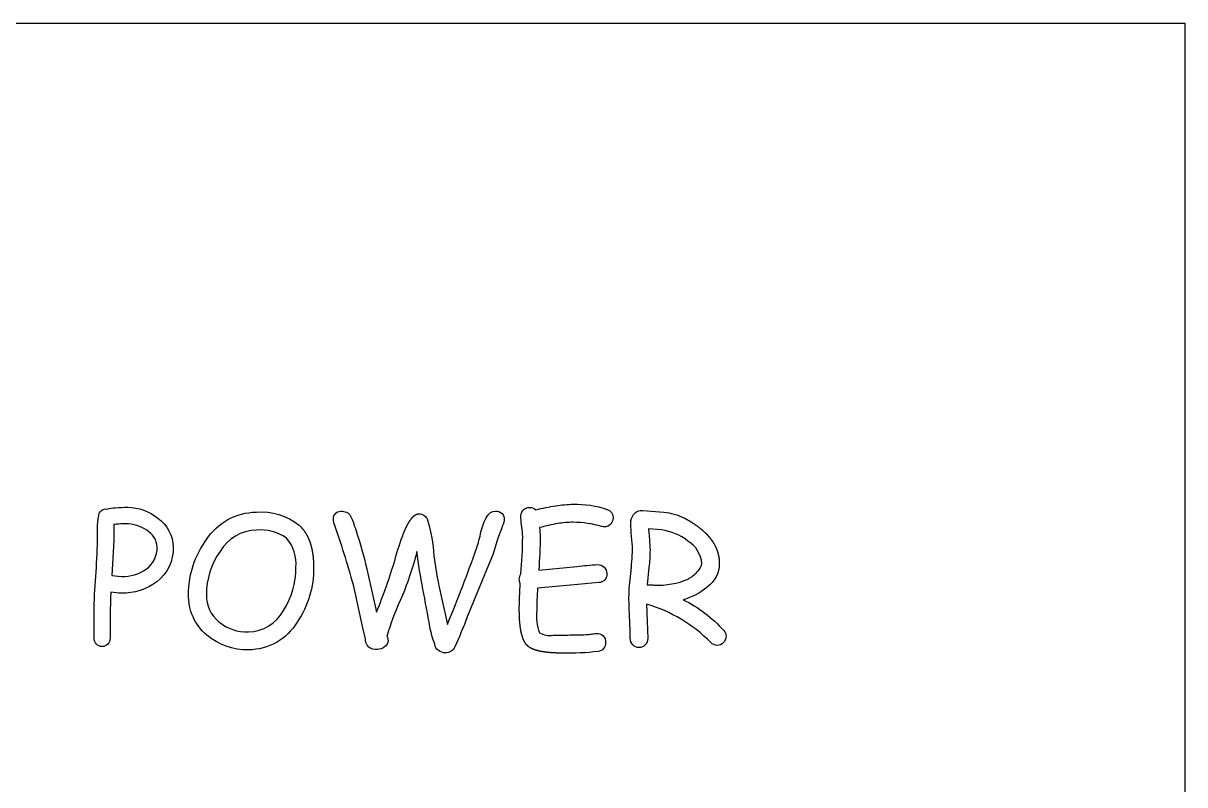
# Model space of a CAD drawing. Header units: millimetres. Extents: x -36.8 to 36.9, y -17.3 to 17.4.
# Drawn here: x 10.39 to 36.85, y 0 to 17.35 of the extents above; entities that cross this region are included whole.
import ezdxf

# ---------------------------------------------------------------- set-up
doc = ezdxf.new("R2010")
doc.units = ezdxf.units.MM
doc.layers.get('0').update_dxf_attribs({"lineweight": 25, "true_color": 0xffffff})
doc.layers.add('1', color=3, linetype='Continuous', lineweight=25, true_color=0x00ff00)

msp = doc.modelspace()

# ---------------------------------------------------------------- linework, layer by layer
for p, q in [((-36.85, 17.35), (36.85, 17.35)), ((36.85, 17.35), (36.85, -17.35))]:
    msp.add_line(p, q)
at = {"layer": '1', "flags": 128}
for points in [[(23.629, 5.874, -0.071577), (23.567, 5.884, 0.069671), (22.918, 5.98, 0.038252), (22.563, 5.95, 0.029115), (22.147, 5.858, -0.032412), (22.165, 5.652, -0.016318), (22.131, 4.892), (23.002, 4.975, -0.017263), (23.474, 5.015, -0.197247), (23.621, 4.959, -0.216064), (23.68, 4.81, -0.443364), (23.498, 4.607), (23.024, 4.566), (22.105, 4.482, 0.004443), (22.092, 4.214, 0.009901), (22.087, 3.978, 0.116173), (22.151, 3.461, 0.163409), (22.463, 3.405, 0.006611), (22.834, 3.413, -0.006644), (23.207, 3.42, 0.037921), (23.324, 3.433, -0.037431), (23.44, 3.446, -0.49995), (23.651, 3.238, -0.40934), (23.482, 3.037, -0.038089), (22.672, 3), (22.667, 3), (22.662, 3), (22.658, 3), (22.653, 3), (22.648, 3), (22.643, 3), (22.639, 3), (22.634, 3), (22.629, 3), (22.624, 3), (22.62, 3), (22.615, 3), (22.61, 3), (22.606, 3), (22.601, 3.001), (22.597, 3.001), (22.592, 3.001), (22.587, 3.001), (22.583, 3.001), (22.578, 3.001), (22.574, 3.001), (22.569, 3.001), (22.565, 3.001), (22.56, 3.001), (22.556, 3.002), (22.551, 3.002), (22.547, 3.002), (22.542, 3.002), (22.538, 3.002), (22.533, 3.002), (22.529, 3.002), (22.525, 3.003), (22.52, 3.003), (22.516, 3.003), (22.512, 3.003), (22.507, 3.003), (22.503, 3.003), (22.499, 3.004), (22.494, 3.004), (22.49, 3.004), (22.486, 3.004), (22.482, 3.004), (22.477, 3.005), (22.473, 3.005), (22.469, 3.005), (22.465, 3.005), (22.46, 3.005), (22.456, 3.006), (22.452, 3.006), (22.448, 3.006), (22.444, 3.006), (22.44, 3.007), (22.436, 3.007), (22.431, 3.007), (22.427, 3.008), (22.423, 3.008), (22.419, 3.008), (22.415, 3.008), (22.411, 3.009), (22.407, 3.009), (22.403, 3.009), (22.399, 3.01), (22.395, 3.01), (22.391, 3.01), (22.387, 3.01), (22.383, 3.011), (22.379, 3.011), (22.376, 3.011), (22.372, 3.012), (22.368, 3.012), (22.364, 3.013), (22.36, 3.013), (22.356, 3.013), (22.352, 3.014), (22.349, 3.014), (22.345, 3.014), (22.341, 3.015), (22.337, 3.015), (22.333, 3.015), (22.33, 3.016), (22.326, 3.016), (22.322, 3.017), (22.319, 3.017), (22.315, 3.018), (22.311, 3.018), (22.308, 3.018), (22.304, 3.019), (22.3, 3.019), (22.297, 3.02), (22.293, 3.02), (22.289, 3.021), (22.286, 3.021), (22.282, 3.021), (22.279, 3.022), (22.275, 3.022), (22.272, 3.023), (22.268, 3.023), (22.265, 3.024), (22.261, 3.024), (22.258, 3.025), (22.254, 3.025), (22.251, 3.026), (22.247, 3.026), (22.244, 3.027), (22.24, 3.027), (22.237, 3.028), (22.234, 3.028), (22.23, 3.029), (22.227, 3.03), (22.224, 3.03), (22.22, 3.031), (22.217, 3.031), (22.214, 3.032), (22.21, 3.032), (22.207, 3.033), (22.204, 3.033), (22.201, 3.034), (22.197, 3.035), (22.194, 3.035), (22.191, 3.036), (22.188, 3.036), (22.185, 3.037), (22.181, 3.038), (22.178, 3.038), (22.175, 3.039), (22.172, 3.039), (22.169, 3.04), (22.166, 3.041), (22.163, 3.041), (22.16, 3.042), (22.157, 3.043), (22.154, 3.043), (22.15, 3.044), (22.147, 3.045), (22.144, 3.045), (22.141, 3.046), (22.138, 3.047), (22.136, 3.047), (22.133, 3.048), (22.13, 3.049), (22.127, 3.049), (22.124, 3.05), (22.121, 3.051), (22.118, 3.051), (22.115, 3.052), (22.112, 3.053), (22.109, 3.054), (22.107, 3.054), (22.104, 3.055), (22.101, 3.056), (22.098, 3.057), (22.095, 3.057), (22.093, 3.058), (22.09, 3.059), (22.087, 3.06), (22.084, 3.06), (22.082, 3.061), (22.079, 3.062), (22.076, 3.063), (22.074, 3.064), (22.071, 3.064), (22.068, 3.065), (22.066, 3.066), (22.063, 3.067), (22.061, 3.068), (22.058, 3.068), (22.055, 3.069), (22.053, 3.07), (22.05, 3.071), (22.048, 3.072), (22.045, 3.073), (22.043, 3.073), (22.04, 3.074), (22.038, 3.075), (22.035, 3.076), (22.033, 3.077), (22.03, 3.078), (22.028, 3.079), (22.026, 3.08), (22.023, 3.08), (22.021, 3.081), (22.018, 3.082), (22.016, 3.083), (22.014, 3.084), (22.011, 3.085), (22.009, 3.086), (22.007, 3.087), (22.004, 3.088), (22.002, 3.089), (22, 3.09), (21.998, 3.091), (21.995, 3.092), (21.993, 3.092), (21.991, 3.093), (21.989, 3.094), (21.987, 3.095), (21.984, 3.096), (21.982, 3.097), (21.98, 3.098), (21.978, 3.099), (21.976, 3.1), (21.974, 3.101), (21.972, 3.102), (21.97, 3.103), (21.968, 3.104), (21.966, 3.105), (21.964, 3.106), (21.961, 3.107), (21.959, 3.108), (21.957, 3.11), (21.956, 3.111), (21.954, 3.112), (21.952, 3.113), (21.95, 3.114), (21.948, 3.115), (21.946, 3.116), (21.944, 3.117), (21.942, 3.118), (21.94, 3.119), (21.938, 3.12), (21.936, 3.121), (21.935, 3.122), (21.933, 3.123), (21.931, 3.125), (21.929, 3.126), (21.927, 3.127), (21.926, 3.128), (21.924, 3.129), (21.922, 3.13), (21.92, 3.131), (21.919, 3.132), (21.917, 3.134), (21.915, 3.135), (21.914, 3.136), (21.912, 3.137), (21.91, 3.138), (21.909, 3.139), (21.907, 3.141), (21.905, 3.142), (21.904, 3.143), (21.902, 3.144), (21.901, 3.145), (21.899, 3.147), (21.898, 3.148), (21.896, 3.149), (21.895, 3.15), (21.893, 3.151), (21.892, 3.153), (21.89, 3.154), (21.889, 3.155), (21.887, 3.156), (21.886, 3.158), (21.884, 3.159), (21.883, 3.16), (21.882, 3.161), (21.88, 3.163), (21.879, 3.164), (21.877, 3.166), (21.876, 3.167), (21.874, 3.168), (21.873, 3.17), (21.871, 3.171), (21.87, 3.173), (21.869, 3.174), (21.867, 3.176), (21.866, 3.177), (21.864, 3.179), (21.863, 3.18), (21.861, 3.182), (21.86, 3.183), (21.859, 3.185), (21.857, 3.187), (21.856, 3.188), (21.854, 3.19), (21.853, 3.192), (21.852, 3.193), (21.85, 3.195), (21.849, 3.197), (21.848, 3.198), (21.846, 3.2), (21.845, 3.202), (21.843, 3.203), (21.842, 3.205), (21.841, 3.207), (21.839, 3.209), (21.838, 3.211), (21.837, 3.212), (21.836, 3.214), (21.834, 3.216), (21.833, 3.218), (21.832, 3.22), (21.83, 3.222), (21.829, 3.224), (21.828, 3.225), (21.827, 3.227), (21.825, 3.229), (21.824, 3.231), (21.823, 3.233), (21.822, 3.235), (21.82, 3.237), (21.819, 3.239), (21.818, 3.241), (21.817, 3.243), (21.815, 3.245), (21.814, 3.247), (21.813, 3.25), (21.812, 3.252), (21.811, 3.254), (21.809, 3.256), (21.808, 3.258), (21.807, 3.26), (21.806, 3.262), (21.805, 3.264), (21.804, 3.267), (21.802, 3.269), (21.801, 3.271), (21.8, 3.273), (21.799, 3.276), (21.798, 3.278), (21.797, 3.28), (21.796, 3.282), (21.795, 3.285), (21.793, 3.287), (21.792, 3.289), (21.791, 3.292), (21.79, 3.294), (21.789, 3.296), (21.788, 3.299), (21.787, 3.301), (21.786, 3.304), (21.785, 3.306), (21.784, 3.309), (21.783, 3.311), (21.782, 3.313), (21.781, 3.316), (21.78, 3.318), (21.779, 3.321), (21.778, 3.324), (21.777, 3.326), (21.776, 3.329), (21.775, 3.331), (21.774, 3.334), (21.773, 3.336), (21.772, 3.339), (21.771, 3.342), (21.77, 3.344), (21.769, 3.347), (21.768, 3.35), (21.767, 3.352), (21.766, 3.355), (21.765, 3.358), (21.764, 3.36), (21.763, 3.363), (21.762, 3.366), (21.761, 3.369), (21.76, 3.371), (21.759, 3.374), (21.758, 3.377), (21.758, 3.38), (21.757, 3.383), (21.756, 3.386), (21.755, 3.388), (21.754, 3.391), (21.753, 3.394), (21.752, 3.397), (21.751, 3.4), (21.751, 3.403), (21.75, 3.406), (21.749, 3.409), (21.748, 3.412), (21.747, 3.415), (21.746, 3.418), (21.746, 3.421), (21.745, 3.424), (21.744, 3.427), (21.743, 3.43), (21.742, 3.433), (21.742, 3.436), (21.741, 3.439), (21.74, 3.443), (21.739, 3.446), (21.739, 3.449), (21.738, 3.452), (21.737, 3.455), (21.736, 3.458), (21.736, 3.462), (21.735, 3.465), (21.734, 3.468), (21.733, 3.471), (21.733, 3.475), (21.732, 3.478), (21.731, 3.481), (21.731, 3.484), (21.73, 3.488), (21.729, 3.491), (21.729, 3.494), (21.728, 3.498), (21.727, 3.501), (21.727, 3.505), (21.726, 3.508), (21.725, 3.511), (21.725, 3.515), (21.724, 3.518), (21.723, 3.522), (21.723, 3.525), (21.722, 3.529), (21.721, 3.532), (21.721, 3.536), (21.72, 3.539), (21.72, 3.543), (21.719, 3.546), (21.718, 3.55), (21.718, 3.553), (21.717, 3.557), (21.717, 3.561), (21.716, 3.564), (21.716, 3.568), (21.715, 3.572), (21.715, 3.575), (21.714, 3.579), (21.713, 3.583), (21.713, 3.586), (21.712, 3.59), (21.712, 3.594), (21.711, 3.598), (21.711, 3.601), (21.71, 3.605), (21.71, 3.609), (21.709, 3.613), (21.709, 3.617), (21.708, 3.62), (21.708, 3.624), (21.707, 3.628), (21.707, 3.632), (21.707, 3.636), (21.706, 3.64), (21.706, 3.644), (21.705, 3.648), (21.705, 3.652), (21.704, 3.656), (21.704, 3.66), (21.704, 3.664), (21.703, 3.668), (21.703, 3.672), (21.702, 3.676), (21.702, 3.68), (21.702, 3.684), (21.701, 3.688), (21.701, 3.692), (21.701, 3.696), (21.7, 3.7), (21.7, 3.704), (21.699, 3.709), (21.699, 3.713), (21.699, 3.717), (21.698, 3.721), (21.698, 3.725), (21.698, 3.729), (21.697, 3.734), (21.697, 3.738), (21.697, 3.742), (21.697, 3.746), (21.696, 3.751), (21.696, 3.755), (21.696, 3.759), (21.695, 3.764), (21.695, 3.768), (21.695, 3.772), (21.695, 3.777), (21.694, 3.781), (21.694, 3.786), (21.694, 3.79), (21.694, 3.794), (21.694, 3.799), (21.693, 3.803), (21.693, 3.808), (21.693, 3.812), (21.693, 3.817), (21.692, 3.821), (21.692, 3.826), (21.692, 3.83), (21.692, 3.835), (21.692, 3.84), (21.692, 3.844), (21.691, 3.849), (21.691, 3.853), (21.691, 3.858), (21.691, 3.863), (21.691, 3.867), (21.691, 3.872), (21.691, 3.877), (21.69, 3.881), (21.69, 3.886), (21.69, 3.891), (21.69, 3.896), (21.69, 3.9), (21.69, 3.905), (21.69, 3.91), (21.69, 3.915), (21.69, 3.919), (21.69, 3.924), (21.69, 3.929), (21.69, 3.934), (21.689, 3.939), (21.689, 3.944), (21.689, 3.949), (21.689, 3.954), (21.689, 3.958), (21.689, 3.963), (21.689, 3.968), (21.689, 3.973), (21.689, 3.978, -0.00983), (21.695, 4.257, -0.004426), (21.711, 4.583, -0.113603), (21.689, 4.681, -0.158572), (21.727, 4.802, 0.015578), (21.767, 5.652, 0.031989), (21.747, 5.867, -0.031989), (21.727, 6.083, -0.495467), (21.926, 6.32, -0.201151), (22.069, 6.262, -0.02792), (22.52, 6.358, -0.037185), (22.918, 6.39, -0.092676), (23.69, 6.274, -0.337888), (23.824, 6.083, -0.184044), (23.772, 5.942, -0.232019)], [(12.625, 4.365, -0.026146), (12.382, 4.39, 0.011234), (12.366, 3.338, -0.198486), (12.315, 3.204, -0.215675), (12.185, 3.149, -0.215584), (12.054, 3.204, -0.198486), (12.002, 3.338), (12.002, 3.923, -0.015567), (12.038, 4.746, 0.011928), (12.082, 5.57), (12.082, 5.844, -0.059027), (12.106, 6.131, -0.450458), (12.301, 6.282, -0.052565), (12.482, 6.312, -0.020309), (12.77, 6.322, -0.171648), (13.453, 6.073, -0.242033), (13.803, 5.413, -0.243585), (13.429, 4.627, -0.172291)], [(15.519, 3.075, -0.18574), (14.568, 3.412, -0.228599), (14.154, 4.334, -0.161973), (14.562, 5.586, -0.25323), (15.698, 6.211, -0.188968), (16.671, 5.916), (16.674, 5.914), (16.676, 5.911), (16.679, 5.909), (16.681, 5.907), (16.684, 5.904), (16.686, 5.902), (16.689, 5.899), (16.691, 5.897), (16.694, 5.894), (16.696, 5.892), (16.699, 5.889), (16.701, 5.887), (16.704, 5.884), (16.706, 5.882), (16.709, 5.879), (16.711, 5.877), (16.714, 5.874), (16.716, 5.871), (16.718, 5.869), (16.721, 5.866), (16.723, 5.864), (16.726, 5.861), (16.728, 5.858), (16.73, 5.856), (16.733, 5.853), (16.735, 5.85), (16.737, 5.848), (16.74, 5.845), (16.742, 5.842), (16.744, 5.84), (16.747, 5.837), (16.749, 5.834), (16.751, 5.831), (16.753, 5.829), (16.756, 5.826), (16.758, 5.823), (16.76, 5.82), (16.762, 5.817), (16.764, 5.815), (16.767, 5.812), (16.769, 5.809), (16.771, 5.806), (16.773, 5.803), (16.775, 5.8), (16.777, 5.798), (16.78, 5.795), (16.782, 5.792), (16.784, 5.789), (16.786, 5.786), (16.788, 5.783), (16.79, 5.78), (16.792, 5.777), (16.794, 5.774), (16.796, 5.771), (16.798, 5.768), (16.8, 5.765), (16.802, 5.762), (16.804, 5.759), (16.806, 5.756), (16.808, 5.753), (16.81, 5.75), (16.812, 5.747), (16.814, 5.744), (16.816, 5.741), (16.818, 5.738), (16.82, 5.735), (16.822, 5.732), (16.824, 5.729), (16.826, 5.725), (16.828, 5.722), (16.83, 5.719), (16.832, 5.716), (16.833, 5.713), (16.835, 5.71), (16.837, 5.706), (16.839, 5.703), (16.841, 5.7), (16.843, 5.697), (16.844, 5.693), (16.846, 5.69), (16.848, 5.687), (16.85, 5.684), (16.851, 5.68), (16.853, 5.677), (16.855, 5.674), (16.857, 5.67), (16.858, 5.667), (16.86, 5.664), (16.862, 5.66), (16.863, 5.657), (16.865, 5.654), (16.867, 5.65), (16.868, 5.647), (16.87, 5.644), (16.872, 5.64), (16.873, 5.637), (16.875, 5.633), (16.877, 5.63), (16.878, 5.626), (16.88, 5.623), (16.881, 5.619), (16.883, 5.616), (16.884, 5.612), (16.886, 5.609), (16.888, 5.605), (16.889, 5.602), (16.891, 5.598), (16.892, 5.595), (16.894, 5.591), (16.895, 5.588), (16.897, 5.584), (16.898, 5.58), (16.899, 5.577), (16.901, 5.573), (16.902, 5.57), (16.904, 5.566), (16.905, 5.562), (16.907, 5.559), (16.908, 5.555), (16.909, 5.551), (16.911, 5.548), (16.912, 5.544), (16.913, 5.54), (16.915, 5.536), (16.916, 5.533), (16.917, 5.529), (16.919, 5.525), (16.92, 5.521), (16.921, 5.518), (16.923, 5.514), (16.924, 5.51), (16.925, 5.506), (16.926, 5.502), (16.928, 5.499), (16.929, 5.495), (16.93, 5.491), (16.931, 5.487), (16.933, 5.483), (16.934, 5.479), (16.935, 5.475), (16.936, 5.471), (16.937, 5.467), (16.938, 5.464), (16.94, 5.46), (16.941, 5.456), (16.942, 5.452), (16.943, 5.448), (16.944, 5.444), (16.945, 5.44), (16.946, 5.436), (16.947, 5.432), (16.948, 5.428), (16.949, 5.424), (16.95, 5.42), (16.951, 5.415), (16.952, 5.411), (16.953, 5.407), (16.954, 5.403), (16.955, 5.399), (16.956, 5.395), (16.957, 5.391), (16.958, 5.387), (16.959, 5.383), (16.96, 5.378), (16.961, 5.374), (16.962, 5.37), (16.963, 5.366), (16.964, 5.362), (16.965, 5.357), (16.966, 5.353), (16.967, 5.349), (16.967, 5.345), (16.968, 5.34), (16.969, 5.336), (16.97, 5.332), (16.971, 5.328), (16.971, 5.323), (16.972, 5.319), (16.973, 5.315), (16.974, 5.31), (16.975, 5.306), (16.975, 5.302), (16.976, 5.297), (16.977, 5.293), (16.978, 5.289), (16.978, 5.284), (16.979, 5.28), (16.98, 5.275), (16.98, 5.271), (16.981, 5.266), (16.982, 5.262), (16.982, 5.258), (16.983, 5.253), (16.984, 5.249), (16.984, 5.244), (16.985, 5.24), (16.985, 5.235), (16.986, 5.231), (16.987, 5.226), (16.987, 5.221), (16.988, 5.217), (16.988, 5.212), (16.989, 5.208), (16.989, 5.203), (16.99, 5.199), (16.99, 5.194), (16.991, 5.189), (16.991, 5.185), (16.992, 5.18), (16.992, 5.175), (16.993, 5.171), (16.993, 5.166), (16.994, 5.161), (16.994, 5.157), (16.995, 5.152), (16.995, 5.147), (16.995, 5.142), (16.996, 5.138), (16.996, 5.133), (16.997, 5.128), (16.997, 5.123), (16.997, 5.119), (16.998, 5.114), (16.998, 5.109), (16.998, 5.104), (16.999, 5.099), (16.999, 5.095), (16.999, 5.09), (16.999, 5.085), (17, 5.08), (17, 5.075), (17, 5.07), (17, 5.065), (17.001, 5.06), (17.001, 5.055), (17.001, 5.05), (17.001, 5.046), (17.001, 5.041), (17.002, 5.036), (17.002, 5.031), (17.002, 5.026), (17.002, 5.021), (17.002, 5.016), (17.002, 5.011), (17.003, 5.006), (17.003, 5), (17.003, 4.995), (17.003, 4.99), (17.003, 4.985), (17.003, 4.98), (17.003, 4.975), (17.003, 4.97), (17.003, 4.965), (17.003, 4.96), (17.003, 4.955), (17.003, 4.949, -0.153043), (16.629, 3.708, -0.263999)], [(20.006, 3.006, -0.165644), (19.846, 3.057, -0.249355), (19.766, 3.205, -0.049407), (19.651, 3.597, 0.005042), (19.493, 4.454, -0.019739), (19.358, 5.313, -0.038404), (18.978, 4.201, 0.044469), (18.674, 3.376, -0.121686), (18.698, 3.286, -0.254632), (18.618, 3.139, -0.166935), (18.455, 3.085, -0.498217), (18.186, 3.326), (18.125, 3.579), (17.908, 4.554, 0.016031), (17.466, 5.968, -0.076882), (17.453, 6.047, -0.49778), (17.661, 6.232, -0.307556), (17.86, 6.091, -0.025904), (18.005, 5.679, -0.021331), (18.24, 4.812), (18.433, 3.933, 0.028698), (18.857, 5.134, -0.020457), (19.054, 5.733), (19.055, 5.736), (19.057, 5.74), (19.058, 5.743), (19.06, 5.747), (19.061, 5.75), (19.062, 5.753), (19.064, 5.757), (19.065, 5.76), (19.067, 5.763), (19.068, 5.767), (19.069, 5.77), (19.071, 5.773), (19.072, 5.776), (19.074, 5.78), (19.075, 5.783), (19.076, 5.786), (19.078, 5.789), (19.079, 5.793), (19.081, 5.796), (19.082, 5.799), (19.083, 5.802), (19.085, 5.805), (19.086, 5.808), (19.087, 5.812), (19.089, 5.815), (19.09, 5.818), (19.092, 5.821), (19.093, 5.824), (19.094, 5.827), (19.096, 5.83), (19.097, 5.833), (19.099, 5.836), (19.1, 5.839), (19.101, 5.842), (19.103, 5.845), (19.104, 5.848), (19.106, 5.851), (19.107, 5.854), (19.108, 5.857), (19.11, 5.86), (19.111, 5.863), (19.112, 5.865), (19.114, 5.868), (19.115, 5.871), (19.117, 5.874), (19.118, 5.877), (19.119, 5.88), (19.121, 5.882), (19.122, 5.885), (19.124, 5.888), (19.125, 5.891), (19.126, 5.893), (19.128, 5.896), (19.129, 5.899), (19.13, 5.902), (19.132, 5.904), (19.133, 5.907), (19.135, 5.91), (19.136, 5.912), (19.137, 5.915), (19.139, 5.918), (19.14, 5.92), (19.142, 5.923), (19.143, 5.925), (19.144, 5.928), (19.146, 5.93), (19.147, 5.933), (19.148, 5.936), (19.15, 5.938), (19.151, 5.941), (19.153, 5.943), (19.154, 5.946), (19.155, 5.948), (19.157, 5.95), (19.158, 5.953), (19.159, 5.955), (19.161, 5.958), (19.162, 5.96), (19.164, 5.963), (19.165, 5.965), (19.166, 5.967), (19.168, 5.97), (19.169, 5.972), (19.17, 5.974), (19.172, 5.977), (19.173, 5.979), (19.175, 5.981), (19.176, 5.983), (19.177, 5.986), (19.179, 5.988), (19.18, 5.99), (19.181, 5.992), (19.183, 5.994), (19.184, 5.997), (19.185, 5.999), (19.187, 6.001), (19.188, 6.003), (19.19, 6.005), (19.191, 6.007), (19.192, 6.009), (19.194, 6.012), (19.195, 6.014), (19.196, 6.016), (19.198, 6.018), (19.199, 6.02), (19.201, 6.022), (19.202, 6.024), (19.203, 6.026), (19.205, 6.028), (19.206, 6.03), (19.207, 6.032), (19.209, 6.034), (19.21, 6.036), (19.211, 6.037), (19.213, 6.039), (19.214, 6.041), (19.216, 6.043), (19.217, 6.045), (19.218, 6.047), (19.22, 6.049), (19.221, 6.05), (19.222, 6.052), (19.224, 6.054), (19.225, 6.056), (19.226, 6.058), (19.228, 6.059), (19.229, 6.061), (19.231, 6.063), (19.232, 6.065), (19.233, 6.066), (19.235, 6.068), (19.236, 6.07), (19.237, 6.071), (19.239, 6.073), (19.24, 6.075), (19.241, 6.076), (19.243, 6.078), (19.244, 6.079), (19.245, 6.081), (19.247, 6.082), (19.248, 6.084), (19.25, 6.086), (19.251, 6.087), (19.252, 6.089), (19.254, 6.09), (19.255, 6.092), (19.256, 6.093), (19.258, 6.094), (19.259, 6.096), (19.26, 6.097), (19.262, 6.099), (19.263, 6.1), (19.264, 6.102), (19.266, 6.103), (19.267, 6.104), (19.268, 6.106), (19.27, 6.107), (19.271, 6.108), (19.273, 6.11), (19.274, 6.111), (19.275, 6.112), (19.277, 6.113), (19.278, 6.115), (19.279, 6.116), (19.281, 6.117), (19.282, 6.118), (19.283, 6.12), (19.285, 6.121), (19.286, 6.122), (19.287, 6.123), (19.289, 6.124), (19.29, 6.125), (19.291, 6.127), (19.293, 6.128), (19.294, 6.129), (19.295, 6.13), (19.297, 6.131), (19.298, 6.132), (19.299, 6.133), (19.301, 6.134), (19.302, 6.135), (19.303, 6.136), (19.305, 6.137), (19.306, 6.138), (19.307, 6.139), (19.309, 6.14), (19.31, 6.141), (19.312, 6.142), (19.313, 6.143), (19.314, 6.144), (19.316, 6.144), (19.317, 6.145), (19.318, 6.146), (19.32, 6.147), (19.321, 6.148), (19.322, 6.149), (19.324, 6.149), (19.325, 6.15), (19.326, 6.151), (19.328, 6.152), (19.329, 6.152), (19.33, 6.153), (19.332, 6.154), (19.333, 6.155), (19.334, 6.155), (19.336, 6.156), (19.337, 6.157), (19.338, 6.157), (19.34, 6.158), (19.341, 6.159), (19.342, 6.159), (19.344, 6.16), (19.345, 6.16), (19.346, 6.161), (19.348, 6.162), (19.349, 6.162), (19.35, 6.163), (19.352, 6.163), (19.353, 6.164), (19.354, 6.164), (19.356, 6.165), (19.357, 6.165), (19.358, 6.165), (19.36, 6.166), (19.361, 6.166), (19.362, 6.167), (19.364, 6.167), (19.365, 6.168), (19.366, 6.168), (19.368, 6.168), (19.369, 6.169), (19.37, 6.169), (19.372, 6.169), (19.373, 6.17), (19.374, 6.17), (19.376, 6.17), (19.377, 6.17), (19.378, 6.171), (19.379, 6.171), (19.381, 6.171), (19.382, 6.171), (19.383, 6.171), (19.385, 6.172), (19.386, 6.172), (19.387, 6.172), (19.389, 6.172), (19.39, 6.172), (19.391, 6.172), (19.393, 6.172), (19.394, 6.173), (19.395, 6.173), (19.397, 6.173), (19.398, 6.173), (19.399, 6.173), (19.401, 6.173), (19.402, 6.173, -0.335726), (19.599, 6.032, -0.053181), (19.744, 5.216, 0.020561), (19.879, 4.432), (20.051, 3.65, 0.010394), (20.717, 5.383, 0.017661), (20.816, 5.759, -0.081042), (20.957, 6.121, -0.268617), (21.145, 6.23, -0.499978), (21.346, 6.032, -0.05618), (21.282, 5.832), (21.202, 5.618), (21.093, 5.263), (20.502, 3.828, -0.019341), (20.221, 3.139, -0.299127)], [(26.195, 3.175, -0.201263), (26.053, 3.238, 0.129237), (24.589, 4.114), (24.605, 3.724), (24.615, 3.332, -0.202048), (24.558, 3.186, -0.211877), (24.416, 3.127, -0.2119), (24.274, 3.186, -0.202048), (24.217, 3.332, 0.011082), (24.202, 3.8, -0.011082), (24.187, 4.269, -0.02521), (24.227, 4.814, 0.025142), (24.267, 5.357, 0.021764), (24.248, 5.658, -0.021764), (24.229, 5.958, -0.165298), (24.293, 6.157, -0.280732), (24.502, 6.252), (24.981, 6.214, -0.090521), (25.441, 6.081), (25.447, 6.078), (25.453, 6.075), (25.46, 6.071), (25.466, 6.068), (25.472, 6.065), (25.478, 6.061), (25.484, 6.058), (25.49, 6.054), (25.496, 6.051), (25.502, 6.048), (25.508, 6.044), (25.514, 6.041), (25.52, 6.037), (25.526, 6.034), (25.532, 6.031), (25.538, 6.027), (25.544, 6.024), (25.55, 6.02), (25.556, 6.017), (25.562, 6.013), (25.567, 6.01), (25.573, 6.006), (25.579, 6.003), (25.585, 5.999), (25.59, 5.996), (25.596, 5.993), (25.602, 5.989), (25.607, 5.986), (25.613, 5.982), (25.618, 5.978), (25.624, 5.975), (25.63, 5.971), (25.635, 5.968), (25.641, 5.964), (25.646, 5.961), (25.651, 5.957), (25.657, 5.954), (25.662, 5.95), (25.667, 5.947), (25.673, 5.943), (25.678, 5.939), (25.683, 5.936), (25.689, 5.932), (25.694, 5.929), (25.699, 5.925), (25.704, 5.922), (25.709, 5.918), (25.714, 5.914), (25.72, 5.911), (25.725, 5.907), (25.73, 5.903), (25.735, 5.9), (25.74, 5.896), (25.745, 5.892), (25.75, 5.889), (25.755, 5.885), (25.76, 5.881), (25.764, 5.878), (25.769, 5.874), (25.774, 5.87), (25.779, 5.867), (25.784, 5.863), (25.788, 5.859), (25.793, 5.856), (25.798, 5.852), (25.803, 5.848), (25.807, 5.844), (25.812, 5.841), (25.816, 5.837), (25.821, 5.833), (25.826, 5.83), (25.83, 5.826), (25.835, 5.822), (25.839, 5.818), (25.844, 5.814), (25.848, 5.811), (25.852, 5.807), (25.857, 5.803), (25.861, 5.799), (25.866, 5.796), (25.87, 5.792), (25.874, 5.788), (25.878, 5.784), (25.883, 5.78), (25.887, 5.776), (25.891, 5.773), (25.895, 5.769), (25.899, 5.765), (25.903, 5.761), (25.908, 5.757), (25.912, 5.753), (25.916, 5.749), (25.92, 5.746), (25.924, 5.742), (25.928, 5.738), (25.932, 5.734), (25.936, 5.73), (25.939, 5.726), (25.943, 5.722), (25.947, 5.718), (25.951, 5.714), (25.955, 5.71), (25.959, 5.707), (25.962, 5.703), (25.966, 5.699), (25.97, 5.695), (25.973, 5.691), (25.977, 5.687), (25.981, 5.683), (25.984, 5.679), (25.988, 5.675), (25.991, 5.671), (25.995, 5.667), (25.998, 5.663), (26.002, 5.659), (26.005, 5.655), (26.009, 5.651), (26.012, 5.647), (26.016, 5.643), (26.019, 5.639), (26.022, 5.635), (26.026, 5.631), (26.029, 5.627), (26.032, 5.623), (26.035, 5.619), (26.039, 5.614), (26.042, 5.61), (26.045, 5.606), (26.048, 5.602), (26.051, 5.598), (26.054, 5.594), (26.057, 5.59), (26.06, 5.586), (26.063, 5.582), (26.066, 5.578), (26.069, 5.574), (26.072, 5.569), (26.075, 5.565), (26.078, 5.561), (26.081, 5.557), (26.084, 5.553), (26.087, 5.549), (26.089, 5.544), (26.092, 5.54), (26.095, 5.536), (26.098, 5.532), (26.1, 5.528), (26.103, 5.524), (26.106, 5.519), (26.108, 5.515), (26.111, 5.511), (26.113, 5.507), (26.116, 5.503), (26.118, 5.498), (26.121, 5.494), (26.123, 5.49), (26.126, 5.486), (26.128, 5.481), (26.131, 5.477), (26.133, 5.473), (26.135, 5.469), (26.138, 5.464), (26.14, 5.46), (26.142, 5.456), (26.144, 5.451), (26.147, 5.447), (26.149, 5.443), (26.151, 5.439), (26.153, 5.434), (26.155, 5.43), (26.157, 5.426), (26.16, 5.421), (26.162, 5.417), (26.164, 5.413), (26.166, 5.408), (26.168, 5.404), (26.17, 5.4), (26.171, 5.395), (26.173, 5.391), (26.175, 5.386), (26.177, 5.382), (26.179, 5.378), (26.181, 5.373), (26.183, 5.369), (26.184, 5.364), (26.186, 5.36), (26.188, 5.356), (26.189, 5.351), (26.191, 5.347), (26.193, 5.342), (26.194, 5.338), (26.196, 5.333), (26.197, 5.329), (26.199, 5.325), (26.201, 5.32), (26.202, 5.316), (26.203, 5.311), (26.205, 5.307), (26.206, 5.302), (26.208, 5.298), (26.209, 5.293), (26.21, 5.289), (26.212, 5.284), (26.213, 5.28), (26.214, 5.275), (26.216, 5.271), (26.217, 5.266), (26.218, 5.262), (26.219, 5.257), (26.22, 5.252), (26.221, 5.248), (26.222, 5.243), (26.224, 5.239), (26.225, 5.234), (26.226, 5.23), (26.227, 5.225), (26.228, 5.22), (26.229, 5.216), (26.229, 5.211), (26.23, 5.207), (26.231, 5.202), (26.232, 5.197), (26.233, 5.193), (26.234, 5.188), (26.234, 5.184), (26.235, 5.179), (26.236, 5.174), (26.237, 5.17), (26.237, 5.165), (26.238, 5.16), (26.239, 5.156), (26.239, 5.151), (26.24, 5.146), (26.24, 5.142), (26.241, 5.137), (26.241, 5.132), (26.242, 5.127), (26.242, 5.123), (26.243, 5.118), (26.243, 5.113), (26.244, 5.109), (26.244, 5.104), (26.244, 5.099), (26.244, 5.094), (26.245, 5.09), (26.245, 5.085), (26.245, 5.08), (26.245, 5.075), (26.246, 5.071), (26.246, 5.066), (26.246, 5.061), (26.246, 5.056), (26.246, 5.051), (26.246, 5.047), (26.246, 5.042), (26.246, 5.037, -0.230293), (25.972, 4.502, -0.104897), (25.421, 4.217, -0.094515), (26.346, 3.517, -0.176734), (26.398, 3.382, -0.204773), (26.337, 3.236, -0.209224)], [(12.724, 5.944, 0.014681), (12.568, 5.94, 0.024287), (12.452, 5.928), (12.448, 5.562), (12.406, 4.77), (12.625, 4.745, 0.163752), (13.188, 4.914, 0.252402), (13.438, 5.413, 0.261992), (13.2, 5.797, 0.151332)], [(24.927, 5.805), (24.633, 5.829), (24.653, 5.588, -0.022568), (24.667, 5.347, -0.02644), (24.641, 4.951), (24.599, 4.556, -0.008271), (24.686, 4.553, 0.008418), (24.774, 4.551, 0.117806), (25.534, 4.687, 0.075958), (25.741, 4.848, 0.181917), (25.847, 5.037, 0.241236), (25.532, 5.552, 0.138329)], [(15.698, 5.803, 0.258951), (14.873, 5.317, 0.157864), (14.56, 4.334, 0.23174), (14.845, 3.71, 0.179865), (15.519, 3.483, 0.270363), (16.317, 3.971, 0.146996), (16.597, 4.949, 0.210106), (16.384, 5.618, 0.181482)]]:
    msp.add_lwpolyline(points, format="xyb", close=True, dxfattribs=at)

doc.saveas('drawing.dxf')
